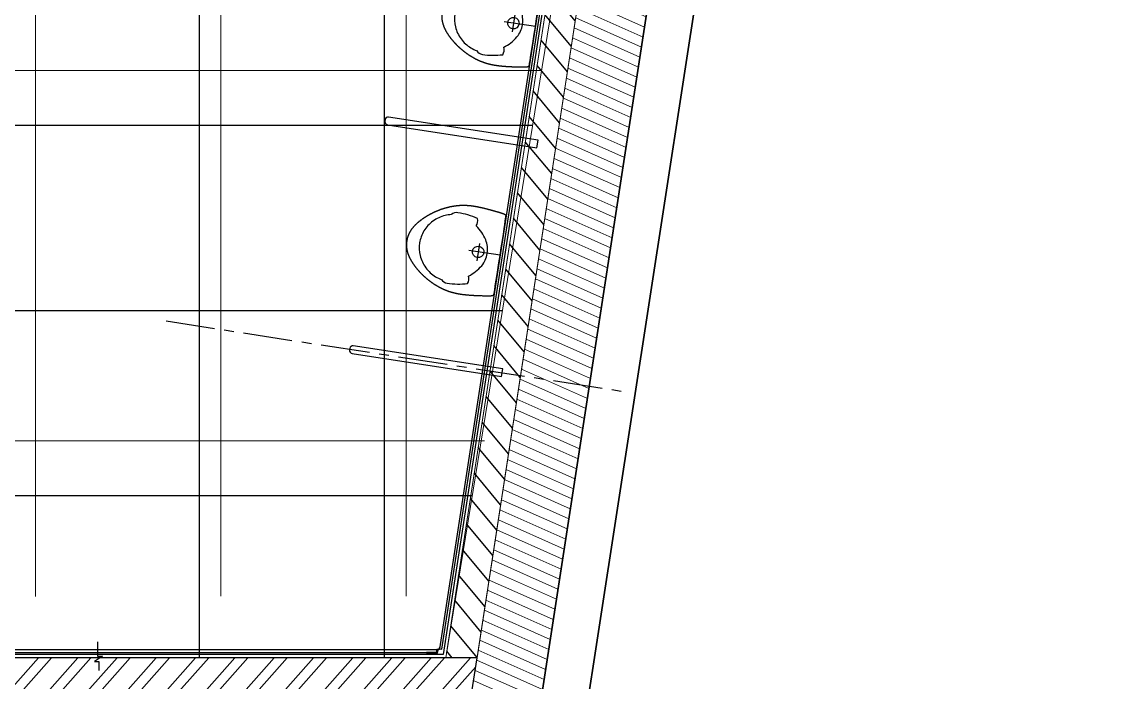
# Model space of a CAD drawing. Header units: millimetres. Extents: x 263321 to 4958806, y 33647 to 987811.
# Drawn here: x 2414712 to 2418247, y 474129 to 476268 of the extents above; entities that cross this region are included whole.
import ezdxf

# ---------------------------------------------------------------- set-up
doc = ezdxf.new("R2010")
doc.units = ezdxf.units.MM
doc.linetypes.add('CENTER', pattern=[50.8, 31.75, -6.35, 6.35, -6.35])
for name, color, linetype in [('A-PLAN-CL', 8, 'CENTER'), ('A-PLAN-HATCH2', 8, 'Continuous'), ('A-PLAN-PLASTER', 67, 'Continuous'), ('A-PLAN-SANITARY FIXTURES', 35, 'Continuous'), ('A-PLAN-TILE', 32, 'Continuous'), ('A-PLAN-WALL', 6, 'Continuous'), ('A-PLAN-WALL HATCH', 8, 'Continuous'), ('FLOORING TOA', 7, 'Continuous'), ('TOA-FC-MODULAR', 7, 'Continuous')]:
    doc.layers.add(name, color=color, linetype=linetype)
for name, color, linetype, lineweight in [('A-PLAN-COLUMN', 3, 'Continuous', 0), ('A-PLAN-RCC-HATCH', 8, 'Continuous', 13), ('A-PLAN-THIN', 251, 'Continuous', 15), ('Base 7th & 9th', 250, 'Continuous', 35), ('FC DIM', 7, 'Continuous', 0), ('TOA-FL-TILE-4', 8, 'Continuous', 5)]:
    doc.layers.add(name, color=color, linetype=linetype, lineweight=lineweight)

# ---------------------------------------------------------------- blocks, each defined once
blk = doc.blocks.new('A$C54621FCA')
at = {"layer": 'A-PLAN-SANITARY FIXTURES'}
for p, q in [((44.3, 282.7, 0), (45.4, 282.8, 0)), ((45.4, 282.8, 0), (46.5, 283, 0)), ((46.5, 283, 0), (47.7, 283.1, 0)), ((47.7, 283.1, 0), (48.8, 283.3, 0)), ((48.8, 283.3, 0), (50, 283.4, 0)), ((50, 283.4, 0), (51.1, 283.5, 0)), ((51.1, 283.5, 0), (52.3, 283.7, 0)), ((52.3, 283.7, 0), (53.5, 283.8, 0)), ((53.5, 283.8, 0), (54.7, 283.9, 0)), ((54.7, 283.9, 0), (55.9, 284.1, 0)), ((55.9, 284.1, 0), (57.1, 284.2, 0)), ((57.1, 284.2, 0), (58.3, 284.3, 0)), ((58.3, 284.3, 0), (59.6, 284.5, 0)), ((59.6, 284.5, 0), (60.8, 284.6, 0)), ((60.8, 284.6, 0), (62.1, 284.7, 0)), ((62.1, 284.7, 0), (63.3, 284.8, 0)), ((63.3, 284.8, 0), (64.6, 285, 0)), ((64.6, 285, 0), (65.8, 285.1, 0)), ((65.8, 285.1, 0), (67.1, 285.2, 0)), ((67.1, 285.2, 0), (68.3, 285.3, 0)), ((68.3, 285.3, 0), (69.6, 285.5, 0)), ((69.6, 285.5, 0), (70.9, 285.6, 0)), ((70.9, 285.6, 0), (72.2, 285.7, 0)), ((72.2, 285.7, 0), (73.4, 285.8, 0)), ((73.4, 285.8, 0), (74.7, 285.9, 0)), ((74.7, 285.9, 0), (76, 286, 0)), ((76, 286, 0), (77.3, 286.1, 0)), ((77.3, 286.1, 0), (78.6, 286.2, 0)), ((78.6, 286.2, 0), (79.9, 286.3, 0)), ((79.9, 286.3, 0), (81.2, 286.4, 0)), ((81.2, 286.4, 0), (82.5, 286.5, 0)), ((82.5, 286.5, 0), (83.8, 286.6, 0)), ((83.8, 286.6, 0), (85.1, 286.7, 0)), ((85.1, 286.7, 0), (86.3, 286.8, 0)), ((86.3, 286.8, 0), (87.6, 286.8, 0)), ((87.6, 286.8, 0), (88.9, 286.9, 0)), ((88.9, 286.9, 0), (90.2, 287, 0)), ((90.2, 287, 0), (91.5, 287, 0)), ((91.5, 287, 0), (92.8, 287.1, 0)), ((92.8, 287.1, 0), (94, 287.2, 0)), ((94, 287.2, 0), (95.3, 287.2, 0)), ((95.3, 287.2, 0), (96.6, 287.3, 0)), ((96.6, 287.3, 0), (97.8, 287.3, 0)), ((97.8, 287.3, 0), (99.1, 287.3, 0)), ((99.1, 287.3, 0), (100.4, 287.4, 0)), ((100.4, 287.4, 0), (101.6, 287.4, 0)), ((101.6, 287.4, 0), (102.9, 287.4, 0)), ((102.9, 287.4, 0), (104.1, 287.4, 0)), ((104.1, 287.4, 0), (105.3, 287.5, 0)), ((105.3, 287.5, 0), (106.6, 287.5, 0)), ((106.6, 287.5, 0), (107.8, 287.5, 0)), ((107.8, 287.5, 0), (109, 287.5, 0)), ((109, 287.5, 0), (110.2, 287.5, 0)), ((110.2, 287.5, 0), (111.4, 287.4, 0)), ((111.4, 287.4, 0), (112.6, 287.4, 0)), ((112.6, 287.4, 0), (113.8, 287.4, 0)), ((113.8, 287.4, 0), (115, 287.4, 0)), ((115, 287.4, 0), (116.1, 287.3, 0)), ((116.1, 287.3, 0), (117.3, 287.3, 0)), ((117.3, 287.3, 0), (118.5, 287.3, 0)), ((118.5, 287.3, 0), (119.6, 287.2, 0)), ((119.6, 287.2, 0), (120.8, 287.1, 0)), ((120.8, 287.1, 0), (121.9, 287.1, 0)), ((121.9, 287.1, 0), (123.1, 287, 0)), ((123.1, 287, 0), (124.2, 286.9, 0)), ((124.2, 286.9, 0), (125.3, 286.9, 0)), ((125.3, 286.9, 0), (126.4, 286.8, 0)), ((126.4, 286.8, 0), (127.6, 286.7, 0)), ((127.6, 286.7, 0), (128.7, 286.6, 0)), ((128.7, 286.6, 0), (129.8, 286.5, 0)), ((129.8, 286.5, 0), (130.9, 286.4, 0)), ((130.9, 286.4, 0), (132, 286.3, 0)), ((132, 286.3, 0), (133.1, 286.2, 0)), ((133.1, 286.2, 0), (134.2, 286, 0)), ((134.2, 286, 0), (135.2, 285.9, 0)), ((135.2, 285.9, 0), (136.3, 285.8, 0)), ((136.3, 285.8, 0), (137.4, 285.6, 0)), ((137.4, 285.6, 0), (138.5, 285.5, 0)), ((138.5, 285.5, 0), (139.5, 285.4, 0)), ((139.5, 285.4, 0), (140.6, 285.2, 0)), ((140.6, 285.2, 0), (141.7, 285, 0)), ((141.7, 285, 0), (142.7, 284.9, 0)), ((142.7, 284.9, 0), (143.8, 284.7, 0)), ((143.8, 284.7, 0), (144.8, 284.5, 0)), ((144.8, 284.5, 0), (145.9, 284.4, 0)), ((145.9, 284.4, 0), (146.9, 284.2, 0)), ((146.9, 284.2, 0), (148, 284, 0)), ((148, 284, 0), (149, 283.8, 0)), ((149, 283.8, 0), (150, 283.6, 0)), ((150, 283.6, 0), (151.1, 283.4, 0)), ((151.1, 283.4, 0), (152.1, 283.2, 0)), ((152.1, 283.2, 0), (153.1, 282.9, 0)), ((153.1, 282.9, 0), (154.2, 282.7, 0)), ((0.1, 245.2, 0), (0.2, 256, 0)), ((0.2, 256, 0), (0.3, 263.7, 0)), ((0.3, 263.7, 0), (0.4, 268.9, 0)), ((0.4, 268.9, 0), (0.5, 272, 0)), ((0.5, 272, 0), (0.7, 273.7, 0)), ((0.7, 273.7, 0), (0.9, 274.4, 0)), ((0.9, 274.4, 0), (1.1, 274.6, 0)), ((1.1, 274.6, 0), (1.4, 274.7, 0)), ((1.4, 274.7, 0), (1.7, 274.9, 0)), ((1.7, 274.9, 0), (2, 275, 0)), ((2, 275, 0), (2.4, 275.2, 0)), ((2.4, 275.2, 0), (2.8, 275.4, 0)), ((2.8, 275.4, 0), (3.2, 275.6, 0)), ((3.2, 275.6, 0), (3.7, 275.7, 0)), ((3.7, 275.7, 0), (4.1, 275.9, 0)), ((4.1, 275.9, 0), (4.6, 276.1, 0)), ((4.6, 276.1, 0), (5, 276.2, 0)), ((5, 276.2, 0), (5.5, 276.4, 0)), ((5.5, 276.4, 0), (6, 276.6, 0)), ((6, 276.6, 0), (6.4, 276.7, 0)), ((6.4, 276.7, 0), (6.9, 276.9, 0)), ((6.9, 276.9, 0), (7.4, 277, 0)), ((7.4, 277, 0), (7.9, 277.2, 0)), ((7.9, 277.2, 0), (8.4, 277.3, 0)), ((8.4, 277.3, 0), (8.9, 277.4, 0)), ((8.9, 277.4, 0), (9.4, 277.6, 0)), ((9.4, 277.6, 0), (9.9, 277.7, 0)), ((9.9, 277.7, 0), (10.5, 277.8, 0)), ((10.5, 277.8, 0), (11, 277.9, 0)), ((11, 277.9, 0), (11.6, 278.1, 0)), ((11.6, 278.1, 0), (12.1, 278.2, 0)), ((12.1, 278.2, 0), (12.7, 278.3, 0)), ((12.7, 278.3, 0), (13.3, 278.4, 0)), ((13.3, 278.4, 0), (13.9, 278.5, 0)), ((13.9, 278.5, 0), (14.5, 278.6, 0)), ((14.5, 278.6, 0), (15.1, 278.7, 0)), ((15.1, 278.7, 0), (15.7, 278.8, 0)), ((15.7, 278.8, 0), (16.3, 279, 0)), ((16.3, 279, 0), (17, 279.1, 0)), ((17, 279.1, 0), (17.6, 279.2, 0)), ((17.6, 279.2, 0), (18.3, 279.3, 0)), ((18.3, 279.3, 0), (19, 279.4, 0)), ((19, 279.4, 0), (19.7, 279.5, 0)), ((19.7, 279.5, 0), (20.4, 279.6, 0)), ((20.4, 279.6, 0), (21.1, 279.7, 0)), ((21.1, 279.7, 0), (21.9, 279.8, 0)), ((21.9, 279.8, 0), (22.6, 279.9, 0)), ((22.6, 279.9, 0), (23.4, 280, 0)), ((23.4, 280, 0), (24.2, 280.1, 0)), ((24.2, 280.1, 0), (25, 280.2, 0)), ((25, 280.2, 0), (25.8, 280.3, 0)), ((25.8, 280.3, 0), (26.6, 280.5, 0)), ((26.6, 280.5, 0), (27.5, 280.6, 0)), ((27.5, 280.6, 0), (28.3, 280.7, 0)), ((28.3, 280.7, 0), (29.2, 280.8, 0)), ((29.2, 280.8, 0), (30.1, 280.9, 0)), ((30.1, 280.9, 0), (31, 281, 0)), ((31, 281, 0), (32, 281.2, 0)), ((32, 281.2, 0), (32.9, 281.3, 0)), ((32.9, 281.3, 0), (33.9, 281.4, 0)), ((33.9, 281.4, 0), (34.8, 281.5, 0)), ((34.8, 281.5, 0), (35.8, 281.7, 0)), ((35.8, 281.7, 0), (36.8, 281.8, 0)), ((36.8, 281.8, 0), (37.9, 281.9, 0)), ((37.9, 281.9, 0), (38.9, 282, 0)), ((38.9, 282, 0), (40, 282.2, 0)), ((40, 282.2, 0), (41, 282.3, 0)), ((41, 282.3, 0), (42.1, 282.4, 0)), ((42.1, 282.4, 0), (43.2, 282.6, 0)), ((43.2, 282.6, 0), (44.3, 282.7, 0)), ((154.2, 282.7, 0), (155.2, 282.5, 0)), ((155.2, 282.5, 0), (156.2, 282.3, 0)), ((156.2, 282.3, 0), (157.2, 282, 0)), ((157.2, 282, 0), (158.2, 281.8, 0)), ((158.2, 281.8, 0), (159.2, 281.5, 0)), ((159.2, 281.5, 0), (160.3, 281.3, 0)), ((160.3, 281.3, 0), (161.3, 281, 0)), ((161.3, 281, 0), (162.3, 280.8, 0)), ((162.3, 280.8, 0), (163.3, 280.5, 0)), ((163.3, 280.5, 0), (164.3, 280.2, 0)), ((164.3, 280.2, 0), (165.3, 279.9, 0)), ((165.3, 279.9, 0), (166.3, 279.7, 0)), ((166.3, 279.7, 0), (167.3, 279.4, 0)), ((167.3, 279.4, 0), (168.3, 279.1, 0)), ((168.3, 279.1, 0), (169.3, 278.8, 0)), ((169.3, 278.8, 0), (170.3, 278.5, 0)), ((170.3, 278.5, 0), (171.3, 278.2, 0)), ((171.3, 278.2, 0), (172.3, 277.9, 0)), ((172.3, 277.9, 0), (173.3, 277.5, 0)), ((173.3, 277.5, 0), (174.3, 277.2, 0)), ((174.3, 277.2, 0), (175.3, 276.9, 0)), ((175.3, 276.9, 0), (176.3, 276.5, 0)), ((176.3, 276.5, 0), (177.3, 276.2, 0)), ((177.3, 276.2, 0), (178.3, 275.9, 0)), ((178.3, 275.9, 0), (179.3, 275.5, 0)), ((179.3, 275.5, 0), (180.3, 275.2, 0)), ((180.3, 275.2, 0), (181.3, 274.8, 0)), ((181.3, 274.8, 0), (182.3, 274.4, 0)), ((182.3, 274.4, 0), (183.3, 274.1, 0)), ((183.3, 274.1, 0), (184.3, 273.7, 0)), ((184.3, 273.7, 0), (185.3, 273.3, 0)), ((185.3, 273.3, 0), (186.3, 272.9, 0)), ((186.3, 272.9, 0), (187.3, 272.5, 0)), ((187.3, 272.5, 0), (188.3, 272.1, 0)), ((188.3, 272.1, 0), (189.2, 271.7, 0)), ((189.2, 271.7, 0), (190.2, 271.3, 0)), ((190.2, 271.3, 0), (191.2, 270.9, 0)), ((191.2, 270.9, 0), (192.2, 270.5, 0)), ((192.2, 270.5, 0), (193.2, 270.1, 0)), ((193.2, 270.1, 0), (194.2, 269.7, 0)), ((194.2, 269.7, 0), (195.2, 269.2, 0)), ((195.2, 269.2, 0), (196.2, 268.8, 0)), ((196.2, 268.8, 0), (197.2, 268.3, 0)), ((197.2, 268.3, 0), (198.2, 267.9, 0)), ((198.2, 267.9, 0), (199.1, 267.4, 0)), ((199.1, 267.4, 0), (200.1, 267, 0)), ((200.1, 267, 0), (201.1, 266.5, 0)), ((201.1, 266.5, 0), (202.1, 266.1, 0)), ((202.1, 266.1, 0), (203.1, 265.6, 0)), ((203.1, 265.6, 0), (204.1, 265.1, 0)), ((204.1, 265.1, 0), (205.1, 264.6, 0)), ((205.1, 264.6, 0), (206, 264.1, 0)), ((206, 264.1, 0), (207, 263.6, 0)), ((207, 263.6, 0), (208, 263.1, 0)), ((208, 263.1, 0), (209, 262.6, 0)), ((209, 262.6, 0), (210, 262.1, 0)), ((210, 262.1, 0), (210.9, 261.6, 0)), ((210.9, 261.6, 0), (211.9, 261.1, 0)), ((211.9, 261.1, 0), (212.9, 260.6, 0)), ((212.9, 260.6, 0), (213.9, 260, 0)), ((213.9, 260, 0), (214.8, 259.5, 0)), ((214.8, 259.5, 0), (215.8, 259, 0)), ((215.8, 259, 0), (216.8, 258.4, 0)), ((216.8, 258.4, 0), (217.8, 257.9, 0)), ((217.8, 257.9, 0), (218.7, 257.3, 0)), ((218.7, 257.3, 0), (219.7, 256.8, 0)), ((219.7, 256.8, 0), (220.7, 256.2, 0)), ((220.7, 256.2, 0), (221.6, 255.6, 0)), ((221.6, 255.6, 0), (222.6, 255, 0)), ((222.6, 255, 0), (223.5, 254.5, 0)), ((223.5, 254.5, 0), (224.5, 253.9, 0)), ((224.5, 253.9, 0), (225.5, 253.3, 0)), ((225.5, 253.3, 0), (226.4, 252.7, 0)), ((226.4, 252.7, 0), (227.4, 252.1, 0)), ((227.4, 252.1, 0), (228.3, 251.5, 0)), ((228.3, 251.5, 0), (229.3, 250.9, 0)), ((229.3, 250.9, 0), (230.3, 250.3, 0)), ((230.3, 250.3, 0), (231.2, 249.6, 0)), ((231.2, 249.6, 0), (232.2, 249, 0)), ((232.2, 249, 0), (233.1, 248.4, 0)), ((233.1, 248.4, 0), (234.1, 247.7, 0)), ((234.1, 247.7, 0), (235, 247.1, 0)), ((0, 212.9, 0), (0.1, 230.9, 0)), ((0, 191.8, 0), (0, 212.9, 0)), ((0.1, 230.9, 0), (0.1, 245.2, 0)), ((235, 247.1, 0), (235.9, 246.4, 0)), ((235.9, 246.4, 0), (236.9, 245.8, 0)), ((236.9, 245.8, 0), (237.8, 245.1, 0)), ((237.8, 245.1, 0), (238.8, 244.5, 0)), ((238.8, 244.5, 0), (239.7, 243.8, 0)), ((239.7, 243.8, 0), (240.6, 243.1, 0)), ((240.6, 243.1, 0), (241.6, 242.4, 0)), ((241.6, 242.4, 0), (242.5, 241.8, 0)), ((242.5, 241.8, 0), (243.4, 241.1, 0)), ((243.4, 241.1, 0), (244.4, 240.4, 0)), ((244.4, 240.4, 0), (245.3, 239.7, 0)), ((245.3, 239.7, 0), (246.2, 239, 0)), ((246.2, 239, 0), (247.1, 238.3, 0)), ((247.1, 238.3, 0), (248, 237.6, 0)), ((248, 237.6, 0), (248.9, 236.8, 0)), ((248.9, 236.8, 0), (249.8, 236.1, 0)), ((249.8, 236.1, 0), (250.7, 235.4, 0)), ((250.7, 235.4, 0), (251.6, 234.7, 0)), ((251.6, 234.7, 0), (252.5, 233.9, 0)), ((252.5, 233.9, 0), (253.4, 233.2, 0)), ((253.4, 233.2, 0), (254.3, 232.5, 0)), ((254.3, 232.5, 0), (255.2, 231.7, 0)), ((255.2, 231.7, 0), (256.1, 231, 0)), ((256.1, 231, 0), (257, 230.2, 0)), ((257, 230.2, 0), (257.8, 229.5, 0)), ((257.8, 229.5, 0), (258.7, 228.7, 0)), ((258.7, 228.7, 0), (259.6, 228, 0)), ((259.6, 228, 0), (260.4, 227.2, 0)), ((260.4, 227.2, 0), (261.3, 226.4, 0)), ((261.3, 226.4, 0), (262.1, 225.7, 0)), ((262.1, 225.7, 0), (263, 224.9, 0)), ((263, 224.9, 0), (263.8, 224.1, 0)), ((263.8, 224.1, 0), (264.6, 223.3, 0)), ((264.6, 223.3, 0), (265.5, 222.6, 0)), ((265.5, 222.6, 0), (266.3, 221.8, 0)), ((266.3, 221.8, 0), (267.1, 221, 0)), ((267.1, 221, 0), (267.9, 220.2, 0)), ((267.9, 220.2, 0), (268.7, 219.4, 0)), ((268.7, 219.4, 0), (269.5, 218.6, 0)), ((269.5, 218.6, 0), (270.3, 217.8, 0)), ((270.3, 217.8, 0), (271.1, 217, 0)), ((271.1, 217, 0), (271.9, 216.2, 0)), ((271.9, 216.2, 0), (272.6, 215.4, 0)), ((272.6, 215.4, 0), (273.4, 214.6, 0)), ((273.4, 214.6, 0), (274.1, 213.8, 0)), ((274.1, 213.8, 0), (274.9, 213, 0)), ((274.9, 213, 0), (275.6, 212.2, 0)), ((275.6, 212.2, 0), (276.4, 211.4, 0)), ((0, 168.7, 0), (0, 191.8, 0)), ((276.4, 211.4, 0), (277.1, 210.6, 0)), ((277.1, 210.6, 0), (277.8, 209.8, 0)), ((277.8, 209.8, 0), (278.5, 209, 0)), ((278.5, 209, 0), (279.2, 208.2, 0)), ((279.2, 208.2, 0), (279.9, 207.4, 0)), ((279.9, 207.4, 0), (280.6, 206.6, 0)), ((280.6, 206.6, 0), (281.3, 205.7, 0)), ((281.3, 205.7, 0), (282, 204.9, 0)), ((282, 204.9, 0), (282.6, 204.1, 0)), ((282.6, 204.1, 0), (283.3, 203.3, 0)), ((283.3, 203.3, 0), (283.9, 202.5, 0)), ((283.9, 202.5, 0), (284.5, 201.7, 0)), ((284.5, 201.7, 0), (285.2, 200.8, 0)), ((285.2, 200.8, 0), (285.8, 200, 0)), ((285.8, 200, 0), (286.4, 199.2, 0)), ((286.4, 199.2, 0), (287, 198.4, 0)), ((287, 198.4, 0), (287.6, 197.6, 0)), ((287.6, 197.6, 0), (288.2, 196.8, 0)), ((288.2, 196.8, 0), (288.7, 195.9, 0)), ((288.7, 195.9, 0), (289.3, 195.1, 0)), ((289.3, 195.1, 0), (289.8, 194.3, 0)), ((289.8, 194.3, 0), (290.4, 193.5, 0)), ((290.4, 193.5, 0), (290.9, 192.7, 0)), ((290.9, 192.7, 0), (291.4, 191.8, 0)), ((291.4, 191.8, 0), (291.9, 191, 0)), ((291.9, 191, 0), (292.4, 190.2, 0)), ((292.4, 190.2, 0), (292.9, 189.4, 0)), ((292.9, 189.4, 0), (293.4, 188.6, 0)), ((293.4, 188.6, 0), (293.9, 187.8, 0)), ((293.9, 187.8, 0), (294.3, 186.9, 0)), ((294.3, 186.9, 0), (294.8, 186.1, 0)), ((294.8, 186.1, 0), (295.2, 185.3, 0)), ((295.2, 185.3, 0), (295.7, 184.5, 0)), ((295.7, 184.5, 0), (296.1, 183.7, 0)), ((296.1, 183.7, 0), (296.5, 182.9, 0)), ((296.5, 182.9, 0), (296.9, 182, 0)), ((296.9, 182, 0), (297.3, 181.2, 0)), ((297.3, 181.2, 0), (297.7, 180.4, 0)), ((297.7, 180.4, 0), (298.1, 179.6, 0)), ((298.1, 179.6, 0), (298.4, 178.8, 0)), ((298.4, 178.8, 0), (298.8, 178, 0)), ((298.8, 178, 0), (299.1, 177.1, 0)), ((299.1, 177.1, 0), (299.5, 176.3, 0)), ((0, 144.6, 0), (0, 168.7, 0)), ((0, 143.7, 0), (0, 144.6, 0)), ((0, 143.7, 0), (102.8, 143.7, 0)), ((0, 142.9, 0), (0, 143.7, 0)), ((0, 118.8, 0), (0, 142.9, 0)), ((72, 171.6, 0), (72, 114.8, 0)), ((299.5, 176.3, 0), (299.8, 175.5, 0)), ((299.8, 175.5, 0), (300.1, 174.7, 0)), ((300.1, 174.7, 0), (300.4, 173.9, 0)), ((300.4, 173.9, 0), (300.8, 173.1, 0)), ((300.8, 173.1, 0), (301, 172.2, 0)), ((301, 172.2, 0), (301.3, 171.4, 0)), ((301.3, 171.4, 0), (301.6, 170.6, 0)), ((301.6, 170.6, 0), (301.9, 169.8, 0)), ((301.9, 169.8, 0), (302.1, 169, 0)), ((302.1, 169, 0), (302.4, 168.2, 0)), ((302.4, 168.2, 0), (302.6, 167.4, 0)), ((302.6, 167.4, 0), (302.9, 166.5, 0)), ((302.9, 166.5, 0), (303.1, 165.7, 0)), ((303.1, 165.7, 0), (303.3, 164.9, 0)), ((303.3, 164.9, 0), (303.5, 164.1, 0)), ((303.5, 164.1, 0), (303.7, 163.3, 0)), ((303.7, 163.3, 0), (303.9, 162.5, 0)), ((303.9, 162.5, 0), (304.1, 161.7, 0)), ((304.1, 161.7, 0), (304.2, 160.8, 0)), ((304.2, 160.8, 0), (304.4, 160, 0)), ((304.4, 160, 0), (304.6, 159.2, 0)), ((304.6, 159.2, 0), (304.7, 158.4, 0)), ((304.7, 158.4, 0), (304.8, 157.6, 0)), ((304.8, 157.6, 0), (305, 156.8, 0)), ((305, 156.8, 0), (305.1, 156, 0)), ((305.1, 156, 0), (305.2, 155.2, 0)), ((305.2, 155.2, 0), (305.3, 154.3, 0)), ((305.3, 154.3, 0), (305.4, 153.5, 0)), ((305.4, 153.5, 0), (305.5, 152.7, 0)), ((305.5, 152.7, 0), (305.6, 151.9, 0)), ((305.6, 151.9, 0), (305.6, 151.1, 0)), ((305.6, 151.1, 0), (305.7, 150.3, 0)), ((305.7, 150.3, 0), (305.7, 149.5, 0)), ((305.7, 149.5, 0), (305.8, 148.6, 0)), ((305.8, 148.6, 0), (305.8, 147.8, 0)), ((305.8, 147.8, 0), (305.8, 147, 0)), ((305.8, 147, 0), (305.9, 146.2, 0)), ((305.9, 146.2, 0), (305.9, 145.4, 0)), ((305.9, 145.4, 0), (305.9, 144.6, 0)), ((305.9, 144.6, 0), (305.9, 143.8, 0)), ((305.9, 143.8, 0), (305.9, 143.7, 0)), ((305.9, 143.7, 0), (305.9, 143.7, 0)), ((305.9, 143.7, 0), (305.9, 142.9, 0)), ((305.9, 142.9, 0), (305.9, 142.1, 0)), ((305.9, 142.1, 0), (305.9, 141.3, 0)), ((0, 95.7, 0), (0, 118.8, 0)), ((297.3, 106.3, 0), (296.9, 105.4, 0)), ((297.7, 107.1, 0), (297.3, 106.3, 0)), ((298.1, 107.9, 0), (297.7, 107.1, 0)), ((298.4, 108.7, 0), (298.1, 107.9, 0)), ((298.8, 109.5, 0), (298.4, 108.7, 0)), ((299.1, 110.3, 0), (298.8, 109.5, 0)), ((299.5, 111.1, 0), (299.1, 110.3, 0)), ((299.8, 112, 0), (299.5, 111.1, 0)), ((300.1, 112.8, 0), (299.8, 112, 0)), ((300.4, 113.6, 0), (300.1, 112.8, 0)), ((300.8, 114.4, 0), (300.4, 113.6, 0)), ((301, 115.2, 0), (300.8, 114.4, 0)), ((301.3, 116, 0), (301, 115.2, 0)), ((301.6, 116.9, 0), (301.3, 116, 0)), ((301.9, 117.7, 0), (301.6, 116.9, 0)), ((302.1, 118.5, 0), (301.9, 117.7, 0)), ((302.4, 119.3, 0), (302.1, 118.5, 0)), ((302.6, 120.1, 0), (302.4, 119.3, 0)), ((302.9, 120.9, 0), (302.6, 120.1, 0)), ((303.1, 121.7, 0), (302.9, 120.9, 0)), ((303.3, 122.6, 0), (303.1, 121.7, 0)), ((303.5, 123.4, 0), (303.3, 122.6, 0)), ((303.7, 124.2, 0), (303.5, 123.4, 0)), ((303.9, 125, 0), (303.7, 124.2, 0)), ((304.1, 125.8, 0), (303.9, 125, 0)), ((304.2, 126.6, 0), (304.1, 125.8, 0)), ((304.4, 127.4, 0), (304.2, 126.6, 0)), ((304.6, 128.3, 0), (304.4, 127.4, 0)), ((304.7, 129.1, 0), (304.6, 128.3, 0)), ((304.8, 129.9, 0), (304.7, 129.1, 0)), ((305, 130.7, 0), (304.8, 129.9, 0)), ((305.1, 131.5, 0), (305, 130.7, 0)), ((305.2, 132.3, 0), (305.1, 131.5, 0)), ((305.3, 133.1, 0), (305.2, 132.3, 0)), ((305.4, 133.9, 0), (305.3, 133.1, 0)), ((305.5, 134.8, 0), (305.4, 133.9, 0)), ((305.6, 135.6, 0), (305.5, 134.8, 0)), ((305.7, 137.2, 0), (305.6, 136.4, 0)), ((305.6, 136.4, 0), (305.6, 135.6, 0)), ((305.8, 138.8, 0), (305.7, 138, 0)), ((305.7, 138, 0), (305.7, 137.2, 0)), ((305.9, 141.3, 0), (305.8, 140.5, 0)), ((305.8, 140.5, 0), (305.8, 139.6, 0)), ((305.8, 139.6, 0), (305.8, 138.8, 0)), ((0, 74.6, 0), (0, 95.7, 0)), ((0.1, 56.5, 0), (0, 74.6, 0)), ((271.9, 71.2, 0), (271.1, 70.4, 0)), ((272.6, 72, 0), (271.9, 71.2, 0)), ((273.4, 72.8, 0), (272.6, 72, 0)), ((274.1, 73.6, 0), (273.4, 72.8, 0)), ((274.9, 74.4, 0), (274.1, 73.6, 0)), ((275.6, 75.2, 0), (274.9, 74.4, 0)), ((276.4, 76, 0), (275.6, 75.2, 0)), ((277.1, 76.9, 0), (276.4, 76, 0)), ((277.8, 77.7, 0), (277.1, 76.9, 0)), ((278.5, 78.5, 0), (277.8, 77.7, 0)), ((279.2, 79.3, 0), (278.5, 78.5, 0)), ((279.9, 80.1, 0), (279.2, 79.3, 0)), ((280.6, 80.9, 0), (279.9, 80.1, 0)), ((281.3, 81.7, 0), (280.6, 80.9, 0)), ((282, 82.5, 0), (281.3, 81.7, 0)), ((282.6, 83.4, 0), (282, 82.5, 0)), ((283.3, 84.2, 0), (282.6, 83.4, 0)), ((283.9, 85, 0), (283.3, 84.2, 0)), ((284.5, 85.8, 0), (283.9, 85, 0)), ((285.2, 86.6, 0), (284.5, 85.8, 0)), ((285.8, 87.4, 0), (285.2, 86.6, 0)), ((286.4, 88.3, 0), (285.8, 87.4, 0)), ((287, 89.1, 0), (286.4, 88.3, 0)), ((287.6, 89.9, 0), (287, 89.1, 0)), ((288.2, 90.7, 0), (287.6, 89.9, 0)), ((288.7, 91.5, 0), (288.2, 90.7, 0)), ((289.3, 92.4, 0), (288.7, 91.5, 0)), ((289.8, 93.2, 0), (289.3, 92.4, 0)), ((290.4, 94, 0), (289.8, 93.2, 0)), ((290.9, 94.8, 0), (290.4, 94, 0)), ((291.4, 95.6, 0), (290.9, 94.8, 0)), ((291.9, 96.4, 0), (291.4, 95.6, 0)), ((292.4, 97.3, 0), (291.9, 96.4, 0)), ((292.9, 98.1, 0), (292.4, 97.3, 0)), ((293.4, 98.9, 0), (292.9, 98.1, 0)), ((293.9, 99.7, 0), (293.4, 98.9, 0)), ((294.3, 100.5, 0), (293.9, 99.7, 0)), ((294.8, 101.4, 0), (294.3, 100.5, 0)), ((295.2, 102.2, 0), (294.8, 101.4, 0)), ((295.7, 103, 0), (295.2, 102.2, 0)), ((296.1, 103.8, 0), (295.7, 103, 0)), ((296.5, 104.6, 0), (296.1, 103.8, 0)), ((296.9, 105.4, 0), (296.5, 104.6, 0)), ((0.1, 42.3, 0), (0.1, 56.5, 0)), ((0.2, 31.5, 0), (0.1, 42.3, 0)), ((227.4, 35.4, 0), (226.4, 34.8, 0)), ((228.3, 36, 0), (227.4, 35.4, 0)), ((229.3, 36.6, 0), (228.3, 36, 0)), ((230.3, 37.2, 0), (229.3, 36.6, 0)), ((231.2, 37.8, 0), (230.3, 37.2, 0)), ((232.2, 38.5, 0), (231.2, 37.8, 0)), ((233.1, 39.1, 0), (232.2, 38.5, 0)), ((234.1, 39.7, 0), (233.1, 39.1, 0)), ((235, 40.4, 0), (234.1, 39.7, 0)), ((235.9, 41, 0), (235, 40.4, 0)), ((236.9, 41.7, 0), (235.9, 41, 0)), ((237.8, 42.3, 0), (236.9, 41.7, 0)), ((238.8, 43, 0), (237.8, 42.3, 0)), ((239.7, 43.7, 0), (238.8, 43, 0)), ((240.6, 44.4, 0), (239.7, 43.7, 0)), ((241.6, 45, 0), (240.6, 44.4, 0)), ((242.5, 45.7, 0), (241.6, 45, 0)), ((243.4, 46.4, 0), (242.5, 45.7, 0)), ((244.4, 47.1, 0), (243.4, 46.4, 0)), ((245.3, 47.8, 0), (244.4, 47.1, 0)), ((246.2, 48.5, 0), (245.3, 47.8, 0)), ((247.1, 49.2, 0), (246.2, 48.5, 0)), ((248, 49.9, 0), (247.1, 49.2, 0)), ((248.9, 50.6, 0), (248, 49.9, 0)), ((249.8, 51.3, 0), (248.9, 50.6, 0)), ((250.7, 52.1, 0), (249.8, 51.3, 0)), ((251.6, 52.8, 0), (250.7, 52.1, 0)), ((252.5, 53.5, 0), (251.6, 52.8, 0)), ((253.4, 54.3, 0), (252.5, 53.5, 0)), ((254.3, 55, 0), (253.4, 54.3, 0)), ((255.2, 55.7, 0), (254.3, 55, 0)), ((256.1, 56.5, 0), (255.2, 55.7, 0)), ((257, 57.2, 0), (256.1, 56.5, 0)), ((257.8, 58, 0), (257, 57.2, 0)), ((258.7, 58.7, 0), (257.8, 58, 0)), ((259.6, 59.5, 0), (258.7, 58.7, 0)), ((260.4, 60.3, 0), (259.6, 59.5, 0)), ((261.3, 61, 0), (260.4, 60.3, 0)), ((262.1, 61.8, 0), (261.3, 61, 0)), ((263, 62.6, 0), (262.1, 61.8, 0)), ((263.8, 63.3, 0), (263, 62.6, 0)), ((264.6, 64.1, 0), (263.8, 63.3, 0)), ((265.5, 64.9, 0), (264.6, 64.1, 0)), ((266.3, 65.7, 0), (265.5, 64.9, 0)), ((267.1, 66.5, 0), (266.3, 65.7, 0)), ((267.9, 67.3, 0), (267.1, 66.5, 0)), ((268.7, 68, 0), (267.9, 67.3, 0)), ((269.5, 68.8, 0), (268.7, 68, 0)), ((270.3, 69.6, 0), (269.5, 68.8, 0)), ((271.1, 70.4, 0), (270.3, 69.6, 0)), ((0.3, 23.8, 0), (0.2, 31.5, 0)), ((0.4, 18.6, 0), (0.3, 23.8, 0)), ((0.5, 15.4, 0), (0.4, 18.6, 0)), ((0.7, 13.7, 0), (0.5, 15.4, 0)), ((0.9, 13.1, 0), (0.7, 13.7, 0)), ((1.1, 12.9, 0), (0.9, 13.1, 0)), ((1.4, 12.7, 0), (1.1, 12.9, 0)), ((1.7, 12.6, 0), (1.4, 12.7, 0)), ((2, 12.4, 0), (1.7, 12.6, 0)), ((2.4, 12.3, 0), (2, 12.4, 0)), ((2.8, 12.1, 0), (2.4, 12.3, 0)), ((3.2, 11.9, 0), (2.8, 12.1, 0)), ((3.7, 11.7, 0), (3.2, 11.9, 0)), ((4.1, 11.6, 0), (3.7, 11.7, 0)), ((4.6, 11.4, 0), (4.1, 11.6, 0)), ((5, 11.2, 0), (4.6, 11.4, 0)), ((5.5, 11.1, 0), (5, 11.2, 0)), ((6, 10.9, 0), (5.5, 11.1, 0)), ((6.4, 10.8, 0), (6, 10.9, 0)), ((6.9, 10.6, 0), (6.4, 10.8, 0)), ((7.4, 10.5, 0), (6.9, 10.6, 0)), ((7.9, 10.3, 0), (7.4, 10.5, 0)), ((8.4, 10.2, 0), (7.9, 10.3, 0)), ((8.9, 10, 0), (8.4, 10.2, 0)), ((9.4, 9.9, 0), (8.9, 10, 0)), ((9.9, 9.8, 0), (9.4, 9.9, 0)), ((10.5, 9.7, 0), (9.9, 9.8, 0)), ((11, 9.5, 0), (10.5, 9.7, 0)), ((11.6, 9.4, 0), (11, 9.5, 0)), ((12.1, 9.3, 0), (11.6, 9.4, 0)), ((12.7, 9.2, 0), (12.1, 9.3, 0)), ((13.3, 9.1, 0), (12.7, 9.2, 0)), ((13.9, 9, 0), (13.3, 9.1, 0)), ((14.5, 8.8, 0), (13.9, 9, 0)), ((15.1, 8.7, 0), (14.5, 8.8, 0)), ((15.7, 8.6, 0), (15.1, 8.7, 0)), ((16.3, 8.5, 0), (15.7, 8.6, 0)), ((17, 8.4, 0), (16.3, 8.5, 0)), ((17.6, 8.3, 0), (17, 8.4, 0)), ((18.3, 8.2, 0), (17.6, 8.3, 0)), ((19, 8.1, 0), (18.3, 8.2, 0)), ((19.7, 8, 0), (19, 8.1, 0)), ((20.4, 7.9, 0), (19.7, 8, 0)), ((21.1, 7.8, 0), (20.4, 7.9, 0)), ((21.9, 7.7, 0), (21.1, 7.8, 0)), ((22.6, 7.6, 0), (21.9, 7.7, 0)), ((23.4, 7.5, 0), (22.6, 7.6, 0)), ((24.2, 7.4, 0), (23.4, 7.5, 0)), ((25, 7.2, 0), (24.2, 7.4, 0)), ((25.8, 7.1, 0), (25, 7.2, 0)), ((26.6, 7, 0), (25.8, 7.1, 0)), ((27.5, 6.9, 0), (26.6, 7, 0)), ((28.3, 6.8, 0), (27.5, 6.9, 0)), ((29.2, 6.7, 0), (28.3, 6.8, 0)), ((30.1, 6.6, 0), (29.2, 6.7, 0)), ((31, 6.4, 0), (30.1, 6.6, 0)), ((32, 6.3, 0), (31, 6.4, 0)), ((32.9, 6.2, 0), (32, 6.3, 0)), ((33.9, 6.1, 0), (32.9, 6.2, 0)), ((34.8, 5.9, 0), (33.9, 6.1, 0)), ((35.8, 5.8, 0), (34.8, 5.9, 0)), ((36.8, 5.7, 0), (35.8, 5.8, 0)), ((37.9, 5.6, 0), (36.8, 5.7, 0)), ((38.9, 5.4, 0), (37.9, 5.6, 0)), ((40, 5.3, 0), (38.9, 5.4, 0)), ((41, 5.2, 0), (40, 5.3, 0)), ((42.1, 5, 0), (41, 5.2, 0)), ((43.2, 4.9, 0), (42.1, 5, 0)), ((44.3, 4.8, 0), (43.2, 4.9, 0)), ((45.4, 4.6, 0), (44.3, 4.8, 0)), ((46.5, 4.5, 0), (45.4, 4.6, 0)), ((47.7, 4.4, 0), (46.5, 4.5, 0)), ((48.8, 4.2, 0), (47.7, 4.4, 0)), ((50, 4.1, 0), (48.8, 4.2, 0)), ((51.1, 3.9, 0), (50, 4.1, 0)), ((52.3, 3.8, 0), (51.1, 3.9, 0)), ((53.5, 3.7, 0), (52.3, 3.8, 0)), ((54.7, 3.5, 0), (53.5, 3.7, 0)), ((55.9, 3.4, 0), (54.7, 3.5, 0)), ((57.1, 3.3, 0), (55.9, 3.4, 0)), ((58.3, 3.1, 0), (57.1, 3.3, 0)), ((59.6, 3, 0), (58.3, 3.1, 0)), ((60.8, 2.9, 0), (59.6, 3, 0)), ((62.1, 2.8, 0), (60.8, 2.9, 0)), ((63.3, 2.6, 0), (62.1, 2.8, 0)), ((64.6, 2.5, 0), (63.3, 2.6, 0)), ((65.8, 2.4, 0), (64.6, 2.5, 0)), ((67.1, 2.3, 0), (65.8, 2.4, 0)), ((68.3, 2.1, 0), (67.1, 2.3, 0)), ((69.6, 2, 0), (68.3, 2.1, 0)), ((70.9, 1.9, 0), (69.6, 2, 0)), ((72.2, 1.8, 0), (70.9, 1.9, 0)), ((73.4, 1.7, 0), (72.2, 1.8, 0)), ((74.7, 1.6, 0), (73.4, 1.7, 0)), ((76, 1.5, 0), (74.7, 1.6, 0)), ((77.3, 1.4, 0), (76, 1.5, 0)), ((78.6, 1.3, 0), (77.3, 1.4, 0)), ((79.9, 1.2, 0), (78.6, 1.3, 0)), ((81.2, 1.1, 0), (79.9, 1.2, 0)), ((82.5, 1, 0), (81.2, 1.1, 0)), ((83.8, 0.9, 0), (82.5, 1, 0)), ((85.1, 0.8, 0), (83.8, 0.9, 0)), ((86.3, 0.7, 0), (85.1, 0.8, 0)), ((87.6, 0.6, 0), (86.3, 0.7, 0)), ((88.9, 0.6, 0), (87.6, 0.6, 0)), ((90.2, 0.5, 0), (88.9, 0.6, 0)), ((91.5, 0.4, 0), (90.2, 0.5, 0)), ((92.8, 0.4, 0), (91.5, 0.4, 0)), ((94, 0.3, 0), (92.8, 0.4, 0)), ((95.3, 0.3, 0), (94, 0.3, 0)), ((96.6, 0.2, 0), (95.3, 0.3, 0)), ((97.8, 0.2, 0), (96.6, 0.2, 0)), ((99.1, 0.1, 0), (97.8, 0.2, 0)), ((100.4, 0.1, 0), (99.1, 0.1, 0)), ((101.6, 0.1, 0), (100.4, 0.1, 0)), ((102.9, 0, 0), (101.6, 0.1, 0)), ((104.1, 0, 0), (102.9, 0, 0)), ((105.3, 0, 0), (104.1, 0, 0)), ((106.6, 0, 0), (105.3, 0, 0)), ((107.8, 0, 0), (106.6, 0, 0)), ((109, 0, 0), (107.8, 0, 0)), ((110.2, 0, 0), (109, 0, 0)), ((111.4, 0, 0), (110.2, 0, 0)), ((112.6, 0, 0), (111.4, 0, 0)), ((113.8, 0.1, 0), (112.6, 0, 0)), ((115, 0.1, 0), (113.8, 0.1, 0)), ((116.1, 0.1, 0), (115, 0.1, 0)), ((117.3, 0.2, 0), (116.1, 0.1, 0)), ((118.5, 0.2, 0), (117.3, 0.2, 0)), ((119.6, 0.3, 0), (118.5, 0.2, 0)), ((120.8, 0.3, 0), (119.6, 0.3, 0)), ((121.9, 0.4, 0), (120.8, 0.3, 0)), ((123.1, 0.5, 0), (121.9, 0.4, 0)), ((124.2, 0.5, 0), (123.1, 0.5, 0)), ((125.3, 0.6, 0), (124.2, 0.5, 0)), ((126.4, 0.7, 0), (125.3, 0.6, 0)), ((127.6, 0.8, 0), (126.4, 0.7, 0)), ((128.7, 0.9, 0), (127.6, 0.8, 0)), ((129.8, 1, 0), (128.7, 0.9, 0)), ((130.9, 1.1, 0), (129.8, 1, 0)), ((132, 1.2, 0), (130.9, 1.1, 0)), ((133.1, 1.3, 0), (132, 1.2, 0)), ((134.2, 1.4, 0), (133.1, 1.3, 0)), ((135.2, 1.6, 0), (134.2, 1.4, 0)), ((136.3, 1.7, 0), (135.2, 1.6, 0)), ((137.4, 1.8, 0), (136.3, 1.7, 0)), ((138.5, 2, 0), (137.4, 1.8, 0)), ((139.5, 2.1, 0), (138.5, 2, 0)), ((140.6, 2.3, 0), (139.5, 2.1, 0)), ((141.7, 2.4, 0), (140.6, 2.3, 0)), ((142.7, 2.6, 0), (141.7, 2.4, 0)), ((143.8, 2.8, 0), (142.7, 2.6, 0)), ((144.8, 2.9, 0), (143.8, 2.8, 0)), ((145.9, 3.1, 0), (144.8, 2.9, 0)), ((146.9, 3.3, 0), (145.9, 3.1, 0)), ((148, 3.5, 0), (146.9, 3.3, 0)), ((149, 3.7, 0), (148, 3.5, 0)), ((150, 3.9, 0), (149, 3.7, 0)), ((151.1, 4.1, 0), (150, 3.9, 0)), ((152.1, 4.3, 0), (151.1, 4.1, 0)), ((153.1, 4.5, 0), (152.1, 4.3, 0)), ((154.2, 4.7, 0), (153.1, 4.5, 0)), ((155.2, 5, 0), (154.2, 4.7, 0)), ((156.2, 5.2, 0), (155.2, 5, 0)), ((157.2, 5.4, 0), (156.2, 5.2, 0)), ((158.2, 5.7, 0), (157.2, 5.4, 0)), ((159.2, 5.9, 0), (158.2, 5.7, 0)), ((160.3, 6.2, 0), (159.2, 5.9, 0)), ((161.3, 6.4, 0), (160.3, 6.2, 0)), ((162.3, 6.7, 0), (161.3, 6.4, 0)), ((163.3, 7, 0), (162.3, 6.7, 0)), ((164.3, 7.2, 0), (163.3, 7, 0)), ((165.3, 7.5, 0), (164.3, 7.2, 0)), ((166.3, 7.8, 0), (165.3, 7.5, 0)), ((167.3, 8.1, 0), (166.3, 7.8, 0)), ((168.3, 8.4, 0), (167.3, 8.1, 0)), ((169.3, 8.7, 0), (168.3, 8.4, 0)), ((170.3, 9, 0), (169.3, 8.7, 0)), ((171.3, 9.3, 0), (170.3, 9, 0)), ((172.3, 9.6, 0), (171.3, 9.3, 0)), ((173.3, 9.9, 0), (172.3, 9.6, 0)), ((174.3, 10.3, 0), (173.3, 9.9, 0)), ((175.3, 10.6, 0), (174.3, 10.3, 0)), ((176.3, 10.9, 0), (175.3, 10.6, 0)), ((177.3, 11.3, 0), (176.3, 10.9, 0)), ((178.3, 11.6, 0), (177.3, 11.3, 0)), ((179.3, 12, 0), (178.3, 11.6, 0)), ((180.3, 12.3, 0), (179.3, 12, 0)), ((181.3, 12.7, 0), (180.3, 12.3, 0)), ((182.3, 13, 0), (181.3, 12.7, 0)), ((183.3, 13.4, 0), (182.3, 13, 0)), ((184.3, 13.8, 0), (183.3, 13.4, 0)), ((185.3, 14.2, 0), (184.3, 13.8, 0)), ((186.3, 14.6, 0), (185.3, 14.2, 0)), ((187.3, 14.9, 0), (186.3, 14.6, 0)), ((188.3, 15.3, 0), (187.3, 14.9, 0)), ((189.2, 15.7, 0), (188.3, 15.3, 0)), ((190.2, 16.1, 0), (189.2, 15.7, 0)), ((191.2, 16.6, 0), (190.2, 16.1, 0)), ((192.2, 17, 0), (191.2, 16.6, 0)), ((193.2, 17.4, 0), (192.2, 17, 0)), ((194.2, 17.8, 0), (193.2, 17.4, 0)), ((195.2, 18.3, 0), (194.2, 17.8, 0)), ((196.2, 18.7, 0), (195.2, 18.3, 0)), ((197.2, 19.1, 0), (196.2, 18.7, 0)), ((198.2, 19.6, 0), (197.2, 19.1, 0)), ((199.1, 20, 0), (198.2, 19.6, 0)), ((200.1, 20.5, 0), (199.1, 20, 0)), ((201.1, 20.9, 0), (200.1, 20.5, 0)), ((202.1, 21.4, 0), (201.1, 20.9, 0)), ((203.1, 21.9, 0), (202.1, 21.4, 0)), ((204.1, 22.4, 0), (203.1, 21.9, 0)), ((205.1, 22.8, 0), (204.1, 22.4, 0)), ((206, 23.3, 0), (205.1, 22.8, 0)), ((207, 23.8, 0), (206, 23.3, 0)), ((208, 24.3, 0), (207, 23.8, 0)), ((209, 24.8, 0), (208, 24.3, 0)), ((210, 25.3, 0), (209, 24.8, 0)), ((210.9, 25.9, 0), (210, 25.3, 0)), ((211.9, 26.4, 0), (210.9, 25.9, 0)), ((212.9, 26.9, 0), (211.9, 26.4, 0)), ((213.9, 27.4, 0), (212.9, 26.9, 0)), ((214.8, 28, 0), (213.9, 27.4, 0)), ((215.8, 28.5, 0), (214.8, 28, 0)), ((216.8, 29, 0), (215.8, 28.5, 0)), ((217.8, 29.6, 0), (216.8, 29, 0)), ((218.7, 30.1, 0), (217.8, 29.6, 0)), ((219.7, 30.7, 0), (218.7, 30.1, 0)), ((220.7, 31.3, 0), (219.7, 30.7, 0)), ((221.6, 31.8, 0), (220.7, 31.3, 0)), ((222.6, 32.4, 0), (221.6, 31.8, 0)), ((223.5, 33, 0), (222.6, 32.4, 0)), ((224.5, 33.6, 0), (223.5, 33, 0)), ((225.5, 34.2, 0), (224.5, 33.6, 0)), ((226.4, 34.8, 0), (225.5, 34.2, 0))]:
    blk.add_line(p, q, dxfattribs=at)
at = {"layer": 'A-PLAN-SANITARY FIXTURES', "extrusion": (0, 0, -1)}
for centre, major_axis, start_param, end_param in [((121.3, 239.2, 0), (-23.4, -23.4), 0.367298, 1.121678), ((156, 19.6, 0), (-169.5, 169.5), 0.50678, 0.785398), ((155.5, 231.5, 0), (-19.7, -19.7), 2.373062, 3.195577), ((153, 140.4, 0), (-79.3, -79.3), 2.564959, 2.748732), ((164, 120, 0), (-90.9, 90.9), -0.245139, 0.181004), ((153.4, 141.5, 0), (-78.5, 78.5), 1.177936, 1.569119), ((154.1, 142.2, 0), (-77.8, 77.8), 1.569119, 1.963307), ((123, 144.6, 0), (-57.1, 57.1), -0.785398, -0.245139), ((155.2, 142.6, 0), (-76.9, -76.9), 3.534104, 3.916805), ((123, 144.6, 0), (-57.1, -57.1), 0.774983, 0.785398), ((123, 142.9, 0), (-57.1, 57.1), -0.785398, -0.774983), ((123, 142.9, 0), (-57.1, 57.1), -1.325657, -0.785398), ((155.2, 144.8, 0), (-76.9, 76.9), 2.36638, 2.749082), ((164, 167.5, 0), (-90.9, -90.9), 6.102181, 6.528324), ((154.1, 145.3, 0), (-77.8, -77.8), 4.319878, 4.714067), ((121.3, 48.3, 0), (-23.4, 23.4), -1.121678, -0.367298), ((156, 267.9, 0), (-169.5, -169.5), 5.497787, 5.776405), ((155.5, 56, 0), (-19.7, 19.7), 3.087608, 3.910123), ((153, 147.1, 0), (-79.3, -79.3), 5.10525, 5.289023), ((153.4, 146, 0), (-78.5, -78.5), 4.714067, 5.10525)]:
    blk.add_ellipse(centre, major_axis=major_axis, ratio=1, start_param=start_param, end_param=end_param, dxfattribs=at)
blk.add_ellipse((72, 143.7, 0), major_axis=(-13.1, -13.1), ratio=1, dxfattribs=at)

msp = doc.modelspace()

# ---------------------------------------------------------------- hatches: boundary and pattern name
at = {"layer": 'A-PLAN-HATCH2'}
h = msp.add_hatch(dxfattribs=at)
h.set_pattern_fill('ANSI31', color=256, scale=500, angle=264.7163, style=0)
h.set_pattern_definition([(309.716287, (3058216.66, 388547.964), (48.0761215, 39.9366566), [])])
h.paths.add_polyline_path([(2416085.3, 474208.1), (2416917.4, 479609.8), (2417016.2, 479594.5), (2416186.5, 474208.1)])
at = {"layer": 'A-PLAN-RCC-HATCH'}
h = msp.add_hatch(dxfattribs=at)
h.set_pattern_fill('ANSI31', color=256, scale=10, angle=110.9888, style=0)
h.set_pattern_definition([(155.9887564, (2096121.675, -234058.357), (-12.91958, -29.0025335), [])])
h.paths.add_polyline_path([(2417965.9, 485757.8), (2416155.7, 474007.8), (2416378.1, 473973.6), (2418188.3, 485723.5)])
at = {"layer": 'A-PLAN-WALL HATCH'}
h = msp.add_hatch(dxfattribs=at)
h.set_pattern_fill('ANSI32', color=256, scale=10, angle=-86.5269, style=0)
h.set_pattern_definition([(228.473079, (2703110.44, 140219.245), (-71.30837, 63.148072), []), (228.473079, (2703113.16, 140174.43), (-71.30837, 63.148072), [])])
h.paths.add_polyline_path([(2416186.5, 474208.1), (2412986.6, 474208.1), (2412986.6, 474008.1), (2416155.7, 474008.1)])
at = {"layer": 'FLOORING TOA', "true_color": 0xc7c8ca}
h = msp.add_hatch(dxfattribs=at)
h.set_pattern_fill('EARTH', color=9, scale=120)
edge = h.paths.add_edge_path()
edge.add_line((2399150.3, 470683.1), (2406751.6, 470683.1))
edge.add_line((2406751.6, 470683.1), (2406751.6, 489283.1))
edge.add_line((2406751.6, 489283.1), (2406777, 491421.9))
edge.add_line((2406777, 491421.9), (2410711.6, 491383.1))
edge.add_line((2410711.6, 491383.1), (2410711.6, 490662.8))
edge.add_line((2410711.6, 490662.8), (2412251.6, 490662.8))
edge.add_line((2412251.6, 490662.8), (2412251.6, 491383.1))
edge.add_line((2412251.6, 491383.1), (2413501.6, 491383.1))
edge.add_line((2413501.6, 491383.1), (2413501.6, 490641.9))
edge.add_line((2413501.6, 490641.9), (2414541.6, 490641.9))
edge.add_line((2414541.6, 490641.9), (2414541.6, 491383.1))
edge.add_line((2414541.6, 491383.1), (2419059.8, 491383.1))
edge.add_line((2419059.8, 491383.1), (2419290.9, 492883.1))
edge.add_line((2419290.9, 492883.1), (2413191.6, 492883.1))
edge.add_line((2413191.6, 492883.1), (2413191.6, 495458.2))
edge.add_line((2413191.6, 495458.2), (2416206.2, 495458.2))
edge.add_line((2416206.2, 495458.2), (2416206.2, 496558.2))
edge.add_line((2416206.2, 496558.2), (2413191.6, 496558.2))
edge.add_line((2413191.6, 496558.2), (2413191.6, 498963.1))
edge.add_line((2413191.6, 498963.1), (2411651.6, 498963.1))
edge.add_line((2411651.6, 498963.1), (2411651.6, 492883.1))
edge.add_line((2411651.6, 492883.1), (2404451.6, 492883.1))
edge.add_line((2404451.6, 492883.1), (2404452.6, 502283.1))
edge.add_line((2404452.6, 502283.1), (2402951.6, 502283.1))
edge.add_line((2402951.6, 502283.1), (2402951.4, 497183.5))
edge.add_line((2402951.4, 497183.5), (2402951.6, 497133.1))
edge.add_line((2402951.6, 497133.1), (2399951.6, 497133.1))
edge.add_line((2399951.6, 497133.1), (2399951.6, 505326.9))
edge.add_arc((2397396.4, -38564.5), 543897.4, 89.730828, 95.307778)
edge.add_line((2347082.8, 503000.8), (2347082.9, 472483.1))
edge.add_line((2347082.9, 472483.1), (2343851.6, 472483.1))
edge.add_line((2343851.6, 472483.1), (2343851.6, 458383.2))
edge.add_line((2343851.6, 458383.2), (2354252.4, 458383.2))
edge.add_line((2354252.4, 458383.2), (2354252.7, 455753.4))
edge.add_arc((2374151.3, 141679.3), 314703.8, 88.069715, 93.625218, ccw=False)
edge.add_line((2384751.6, 456204.5), (2384751.6, 459200.3))
edge.add_line((2384751.6, 459200.3), (2394751.8, 459200.3))
edge.add_line((2394751.8, 459200.3), (2394749.6, 457484.3))
edge.add_line((2394749.6, 457484.3), (2395751.6, 457483.1))
edge.add_line((2395751.6, 457483.1), (2395751.6, 458383.1))
edge.add_line((2395751.6, 458383.1), (2396651.6, 458383.1))
edge.add_line((2396651.6, 458383.1), (2396651.6, 459197.4))
edge.add_line((2396651.6, 459197.4), (2399811.2, 459198))
edge.add_line((2399811.2, 459198), (2399811.2, 460833.1))
edge.add_line((2399811.2, 460833.1), (2398551.6, 460833.1))
edge.add_line((2398551.6, 460833.1), (2398551.6, 466883.1))
edge.add_line((2398551.6, 466883.1), (2403551.7, 466883.1))
edge.add_line((2403551.7, 466883.1), (2403551.7, 465533.1))
edge.add_line((2403551.7, 465533.1), (2407851.7, 465533.1))
edge.add_line((2407851.7, 465533.1), (2407851.7, 460783.1))
edge.add_line((2407851.7, 460783.1), (2409491.6, 460783.1))
edge.add_line((2409491.6, 460783.1), (2409496.3, 466883.1))
edge.add_line((2409496.3, 466883.1), (2415285.8, 466883.1))
edge.add_line((2415285.8, 466883.1), (2415516.9, 468383.1))
edge.add_line((2415516.9, 468383.1), (2399151.6, 468383.1))
edge.add_arc((2399151.6, 468983.1), 600, 180.0002, 269.9977, ccw=False)
edge.add_line((2398551.6, 468983.1), (2398551.6, 470083.1))
edge.add_arc((2399151.6, 470083.1), 600, 90.125, 179.9999, ccw=False)
edge = h.paths.add_edge_path(flags=16)
edge.add_line((2350804.3, 495933.1), (2349254.3, 495933.1))
edge.add_arc((2349254.3, 495533.1), 400, 90.0003, 179.7889)
edge.add_line((2348854.3, 495534.5), (2348854.3, 492844.4))
edge.add_line((2348854.3, 492844.4), (2350804.3, 492844.4))
edge.add_line((2350804.3, 492844.4), (2350804.3, 495933.1))
h.paths.add_polyline_path([(2380451.6, 495933.1), (2394411.6, 495933.1), (2394411.6, 489283.1), (2388129.7, 489289.9), (2388129.7, 487283.1), (2379984.7, 487283), (2379984.7, 489283.1), (2380551.6, 489283.1)], flags=16)
edge = h.paths.add_edge_path(flags=16)
edge.add_line((2404951.6, 487283.1), (2348951.6, 487283.1))
edge.add_arc((2348951.6, 486983.1), 300, 90, 179.997)
edge.add_line((2348651.6, 486983.1), (2348650.9, 472483.1))
edge.add_line((2348650.9, 472483.1), (2404951.6, 472483.1))
edge.add_line((2404951.6, 472483.1), (2404951.6, 487283.1))
h.paths.add_polyline_path([(2396751.6, 460833.1), (2396751.6, 464283.1)], flags=16)
at = {"layer": 'TOA-FC-MODULAR'}
h = msp.add_hatch(dxfattribs=at)
h.set_pattern_fill('_USER', color=252, scale=600, angle=270, double=1, pattern_type=0)
h.set_pattern_definition([(270, (2412886.66, 485533.06), (600, -1e-13), []), (0, (2412886.66, 485533.06), (0, 600), [])])
h.paths.add_polyline_path([(2412886.7, 485557.9), (2417934.8, 485558.1), (2416085.3, 474208.1), (2413136.6, 474208.1), (2413136.6, 481273.1), (2414636.6, 481273.1), (2414636.6, 481373.1), (2413986.6, 481373.1), (2413986.6, 484418.1), (2412886.6, 484418.1)])
at = {"layer": 'TOA-FL-TILE-4'}
h = msp.add_hatch(dxfattribs=at)
h.set_pattern_fill('_USER', color=253, scale=600, angle=90, pattern_type=0)
h.set_pattern_definition([(90, (2412956, 485710.15), (-600, 4e-14), [])])
edge = h.paths.add_edge_path()
edge.add_line((2412956, 485710.2), (2412956, 484615.2))
edge.add_line((2412956, 484615.2), (2414071, 484615.2))
edge.add_arc((2414071, 484605.2), 10, 0, 90, ccw=False)
edge.add_line((2414081, 484605.2), (2414081, 481570.2))
edge.add_line((2414081, 481570.2), (2414721, 481570.2))
edge.add_arc((2414721, 481560.2), 10, -0.2612, 90, ccw=False)
edge.add_line((2414731, 481560.1), (2414723, 481303.2))
edge.add_line((2414723, 481303.2), (2414568, 481304.7))
edge.add_line((2414568, 481304.7), (2414568, 481419.7))
edge.add_line((2414568, 481419.7), (2413231, 481420.2))
edge.add_line((2413231, 481420.2), (2413231, 479567.8))
edge.add_line((2413231, 479567.8), (2414568, 479567.6))
edge.add_line((2414568, 479567.6), (2414568, 480702.2))
edge.add_line((2414568, 480702.2), (2414731, 480702.2))
edge.add_line((2414731, 480702.2), (2414731, 479403.7))
edge.add_line((2414731, 479403.7), (2413231, 479403.7))
edge.add_line((2413231, 479403.7), (2413223, 474405.2))
edge.add_line((2413223, 474405.2), (2416132.6, 474408.1))
edge.add_line((2416132.6, 474408.1), (2416958.2, 479760.9))
edge.add_line((2416958.2, 479760.9), (2416375.1, 479850.7))
edge.add_arc((2416376.6, 479860.6), 10, 170.8501, 261.2432, ccw=False)
edge.add_line((2416366.7, 479862.2), (2416386.5, 479990.7))
edge.add_arc((2416396.1, 479989.2), 9.75, 79.7928, 171.2432, ccw=False)
edge.add_line((2416397.9, 479998.8), (2417065, 479896.3))
edge.add_line((2417065, 479896.3), (2417957.5, 485690.2))
edge.add_line((2417957.5, 485690.2), (2415381, 485690.2))
edge.add_line((2415381, 485690.2), (2415381, 484575.2))
edge.add_arc((2415371, 484575.2), 10, 270, 360, ccw=False)
edge.add_line((2415371, 484565.2), (2415241, 484565.2))
edge.add_arc((2415241, 484575.2), 10, 179.9972, 270, ccw=False)
edge.add_line((2415231, 484575.2), (2415231, 485705.2))
edge.add_line((2415231, 485705.2), (2412956, 485710.2))
h = msp.add_hatch(dxfattribs=at)
h.set_pattern_fill('_USER', color=253, scale=1200, pattern_type=0)
h.set_pattern_definition([(0, (2412956, 485710.2), (0, 1200), [])])
edge = h.paths.add_edge_path()
edge.add_line((2412956, 485710.2), (2412956, 484615.2))
edge.add_line((2412956, 484615.2), (2414071, 484615.2))
edge.add_arc((2414071, 484605.2), 10, 0, 90, ccw=False)
edge.add_line((2414081, 484605.2), (2414081, 481570.2))
edge.add_line((2414081, 481570.2), (2414721, 481570.2))
edge.add_arc((2414721, 481560.2), 10, -0.2612, 90, ccw=False)
edge.add_line((2414731, 481560.1), (2414723, 481303.2))
edge.add_line((2414723, 481303.2), (2414568, 481304.7))
edge.add_line((2414568, 481304.7), (2414568, 481419.7))
edge.add_line((2414568, 481419.7), (2413231, 481420.2))
edge.add_line((2413231, 481420.2), (2413231, 479567.8))
edge.add_line((2413231, 479567.8), (2414568, 479567.6))
edge.add_line((2414568, 479567.6), (2414568, 480702.2))
edge.add_line((2414568, 480702.2), (2414731, 480702.2))
edge.add_line((2414731, 480702.2), (2414731, 479403.7))
edge.add_line((2414731, 479403.7), (2413231, 479403.7))
edge.add_line((2413231, 479403.7), (2413223, 474405.2))
edge.add_line((2413223, 474405.2), (2416132.6, 474408.1))
edge.add_line((2416132.6, 474408.1), (2416958.2, 479760.9))
edge.add_line((2416958.2, 479760.9), (2416375.1, 479850.7))
edge.add_arc((2416376.6, 479860.6), 10, 170.8501, 261.2432, ccw=False)
edge.add_line((2416366.7, 479862.2), (2416386.5, 479990.7))
edge.add_arc((2416396.1, 479989.2), 9.75, 79.7928, 171.2432, ccw=False)
edge.add_line((2416397.9, 479998.8), (2417065, 479896.3))
edge.add_line((2417065, 479896.3), (2417957.5, 485690.2))
edge.add_line((2417957.5, 485690.2), (2415381, 485690.2))
edge.add_line((2415381, 485690.2), (2415381, 484575.2))
edge.add_arc((2415371, 484575.2), 10, 270, 360, ccw=False)
edge.add_line((2415371, 484565.2), (2415241, 484565.2))
edge.add_arc((2415241, 484575.2), 10, 179.9972, 270, ccw=False)
edge.add_line((2415231, 484575.2), (2415231, 485705.2))
edge.add_line((2415231, 485705.2), (2412956, 485710.2))

# ---------------------------------------------------------------- linework, layer by layer
at = {"elevation": 0}
msp.add_lwpolyline([(2414956.6, 474259.7), (2414956.6, 474213.5), (2414972.9, 474213.5), (2414947.9, 474195.4), (2414961.1, 474195.4), (2414961.1, 474166.6)], dxfattribs=at)
at = {"layer": 'A-PLAN-CL', "linetype": 'CENTER', "ltscale": 5}
msp.add_line((2415179.1, 475299.1), (2416653, 475072.1), dxfattribs=at)
at = {"layer": 'A-PLAN-COLUMN', "elevation": 0}
msp.add_lwpolyline([(2417965.6, 485758.1), (2416155.7, 474008.1), (2416378.1, 473973.8), (2418188, 485723.8), (2417965.6, 485758.1)], dxfattribs=at)
at = {"layer": 'A-PLAN-PLASTER', "elevation": 0}
for points in [[(2414956.6, 474218.1), (2412996.6, 474218.1), (2412996.6, 481263.1), (2414513.6, 481263.1)], [(2416313, 479692.7), (2416906, 479601.4), (2416076.7, 474218.1), (2414956.6, 474218.1)]]:
    msp.add_lwpolyline(points, dxfattribs=at)
at = {"layer": 'A-PLAN-SANITARY FIXTURES', "elevation": 0}
for points in [[(2415887.6, 475946.3, 0.414214), (2415896, 475934.9), (2416380.3, 475860.3), (2416384.1, 475885), (2415899.8, 475959.6, 0.414214), (2415888.4, 475951.3)], [(2415773.5, 475205.1, 0.414214), (2415781.8, 475193.7), (2416266.1, 475119.1), (2416269.9, 475143.8), (2415785.6, 475218.4, 0.414214), (2415774.2, 475210)]]:
    msp.add_lwpolyline(points, format="xyb", close=True, dxfattribs=at)
at = {"layer": 'A-PLAN-THIN'}
msp.add_line((2416917.4, 479609.8), (2416087.7, 474223.3), dxfattribs=at)
at = {"layer": 'A-PLAN-THIN', "elevation": 0}
msp.add_lwpolyline([(2416085.3, 474208.1), (2416917.4, 479609.8), (2417016.2, 479594.5), (2416186.5, 474208.1)], close=True, dxfattribs=at)
at = {"layer": 'A-PLAN-TILE'}
msp.add_line((2416056.2, 474233.1, 0), (2413167.1, 474233.1, 0), dxfattribs=at)
at = {"layer": 'A-PLAN-TILE', "elevation": 0}
msp.add_lwpolyline([(2416897.7, 479593.8), (2416889.8, 479595), (2416064.4, 474236.8), (2416072.3, 474235.6)], close=True, dxfattribs=at)
at = {"layer": 'A-PLAN-TILE', "color": 8, "elevation": 0}
msp.add_lwpolyline([(2416056, 474233.3, 0.079624), (2416058.5, 474233.3), (2416057.2, 474224.5), (2416023.1, 474225.1), (2416022.9, 474223.6), (2416058.4, 474222.8), (2416060.1, 474233.7, 0.267949), (2416065.1, 474240), (2416064.1, 474240.1, -0.414214), (2416056.2, 474234.3)], format="xyb", close=True, dxfattribs=at)
at = {"layer": 'A-PLAN-TILE', "elevation": 0}
for points in [[(2413167.1, 474225.1), (2416056.2, 474225.1)], [(2416056.2, 474225.1), (2416056.2, 474233.1)]]:
    msp.add_lwpolyline(points, dxfattribs=at)
at = {"layer": 'A-PLAN-WALL', "elevation": 0}
msp.add_lwpolyline([(2416186.5, 474208.1), (2412986.6, 474208.1), (2412986.6, 474008.1), (2416155.7, 474008.1), (2416186.5, 474208.1)], dxfattribs=at)
at = {"layer": 'Base 7th & 9th', "color": 2}
msp.add_line((2413265.4, 453766.9), (2420915.9, 503432.2), dxfattribs=at)
at = {"layer": 'Base 7th & 9th', "elevation": 0}
msp.add_lwpolyline([(2413413.6, 453744), (2413314.8, 453759.3), (2413284.3, 453561.6), (2413383.2, 453546.4), (2421064.1, 503409.3)], dxfattribs=at)
at = {"layer": 'FC DIM', "elevation": 0}
msp.add_lwpolyline([(2412886.7, 485557.9), (2417934.8, 485558.1), (2416085.3, 474208.1), (2413136.6, 474208.1), (2413136.6, 481273.1), (2414636.6, 481273.1), (2414636.6, 481373.1), (2413986.6, 481373.1), (2413986.6, 484418.1), (2412886.6, 484418.1), (2412886.7, 485557.9)], dxfattribs=at)

# ---------------------------------------------------------------- block references
at = {"layer": 'A-PLAN-SANITARY FIXTURES', "xscale": -1, "rotation": 351.2432816985419}
for p in [(2416353.4, 476111.1, 0), (2416239.2, 475369.8, 0)]:
    msp.add_blockref('A$C54621FCA', p, dxfattribs=at)

doc.saveas('drawing.dxf')
